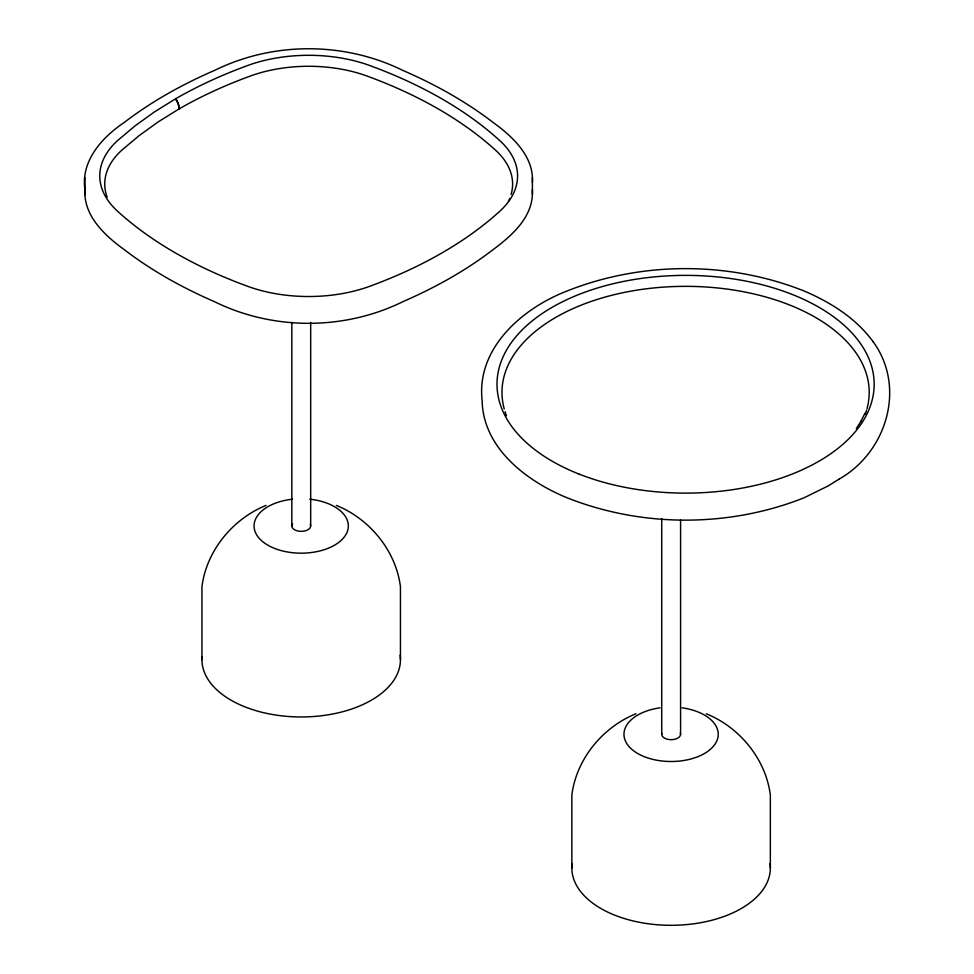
<?xml version="1.0" encoding="UTF-8"?>
<svg xmlns="http://www.w3.org/2000/svg" width="974" height="974" viewBox="0 0 974 974"><rect width="100%" height="100%" fill="white"/><g stroke="black" fill="none" stroke-linecap="round" stroke-linejoin="round"><path stroke-width="1.46" d="M532.388 177.402L532.401 194.52C531.354 218.566 511.35 235.976 493.562 249.283L493.221 249.539C465.767 270.626 435.329 287.525 403.638 301.331L403.346 301.453C344.626 330.503 273.219 330.636 214.45 301.648L214.158 301.526C182.394 287.72 151.895 270.821 124.368 249.721L124.027 249.478C104.863 235.562 83.362 215.765 84.945 189.747C80.623 161.173 101.917 137.456 123.905 122.712L124.246 122.456C151.907 101.235 182.564 84.263 214.511 70.42L214.791 70.298C273.341 41.505 344.406 41.614 402.907 70.445L403.199 70.566C434.988 84.373 465.487 101.284 493.027 122.395L493.368 122.639C512.519 136.543 534.008 156.351 532.401 182.357M873.215 341.886C856.195 318.328 830.7 302.366 804.329 291.08L804.037 290.958C729.002 261.178 642.17 261.178 567.136 290.958L566.856 291.08C522.441 308.247 476.189 348.168 482.13 400.46C482.909 448.003 526.617 481.168 566.856 497.677L567.136 497.799C642.17 527.579 729.002 527.579 804.037 497.799L828.436 485.795L839.527 478.831M860.955 421.389L864.888 413.341M839.198 479.062C886.888 451.997 906.404 386.922 872.947 341.472M856.316 428.597L861.333 420.731M175.539 98.812L154.428 111.925L135.033 125.89L117.477 140.658A114.116 65.891 0 0 0 117.671 211.334A420.208 242.611 0 0 0 247.615 286.295A114.128 65.891 0 0 0 370.193 286.125A420.22 242.611 0 0 0 499.869 211.163A114.116 65.891 0 0 0 499.723 140.536A420.208 242.611 0 0 0 369.73 65.526A114.104 65.879 0 0 0 248.09 65.355A420.159 242.575 0 0 0 175.539 98.812L176.939 101.296A14.16 8.169 60 0 1 179.046 108.942A415.204 239.714 0 0 1 250.744 75.887A109.125 63.006 0 0 1 367.064 76.057A415.277 239.762 0 0 1 495.535 150.179A109.149 63.018 0 0 1 511.119 194.386M176.038 99.628L175.795 98.654M176.501 100.456L176.306 99.458M176.939 101.296L176.781 100.273M266.06 505.421C232.676 518.874 206.464 550.834 201.947 586.725L201.947 659.666M635.949 713.759C602.565 727.213 576.352 759.172 571.848 795.064L571.848 868.004M336.347 505.421C369.73 518.874 395.943 550.834 400.448 586.725L400.448 659.666M706.235 713.759C739.631 727.213 765.844 759.172 770.349 795.064L770.349 868.004M532.388 189.553L532.401 194.52M84.945 177.597L84.957 194.715M680.582 520.079L680.582 734.262M661.723 518.558L661.723 734.262M310.682 322.382L310.682 525.923M291.823 322.382L291.823 525.923M504.24 408.934A183.611 106.008 0 0 1 685.586 286.344A183.611 106.008 0 0 1 866.945 408.934M866.556 410.31A183.611 106.008 0 0 1 865.192 414.388M506.504 415.752A183.611 106.008 0 0 1 505.056 411.673M682.104 707.818A47.142 27.223 0 0 1 709.949 749.7A47.142 27.223 0 0 1 632.248 749.7A47.142 27.223 0 0 1 660.092 707.818M770.044 863.5A99.251 57.296 0 0 1 671.098 925.3A99.251 57.296 0 0 1 572.152 863.5M680.315 732.984A9.423 5.442 0 0 1 671.524 739.692A9.423 5.442 0 0 1 661.833 733.41M309.793 499.187A47.142 27.223 0 0 1 340.51 540.972A47.142 27.223 0 0 1 261.884 540.972A47.142 27.223 0 0 1 292.614 499.187M400.144 655.161A99.251 57.296 0 0 1 302.5 716.961A99.251 57.296 0 0 1 202.093 656.659M107.201 197.296A109.149 63.018 0 0 1 121.677 150.3L139.026 135.703L158.178 121.896L179.423 108.711A14.172 8.474 58.2 0 0 177.231 101.113M509.694 198.501A109.149 63.018 0 0 1 508.477 201.204M310.219 524.243A9.423 5.442 0 0 1 300.881 531.354A9.423 5.442 0 0 1 292.541 523.842M578.775 473.973A188.579 108.869 0 0 0 873.581 392.79A188.579 108.869 0 0 0 604.404 285.979A188.579 108.869 0 0 0 578.775 473.973"/></g></svg>
